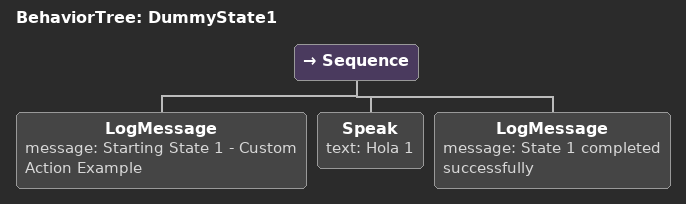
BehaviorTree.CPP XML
<root BTCPP_format="4">
  <BehaviorTree ID="DummyState1">
    <Sequence>
      <LogMessage message="Starting State 1 - Custom Action Example"/>
      <Speak text="Hola 1"/>
      <LogMessage message="State 1 completed successfully"/>
    </Sequence>
  </BehaviorTree>
</root>
